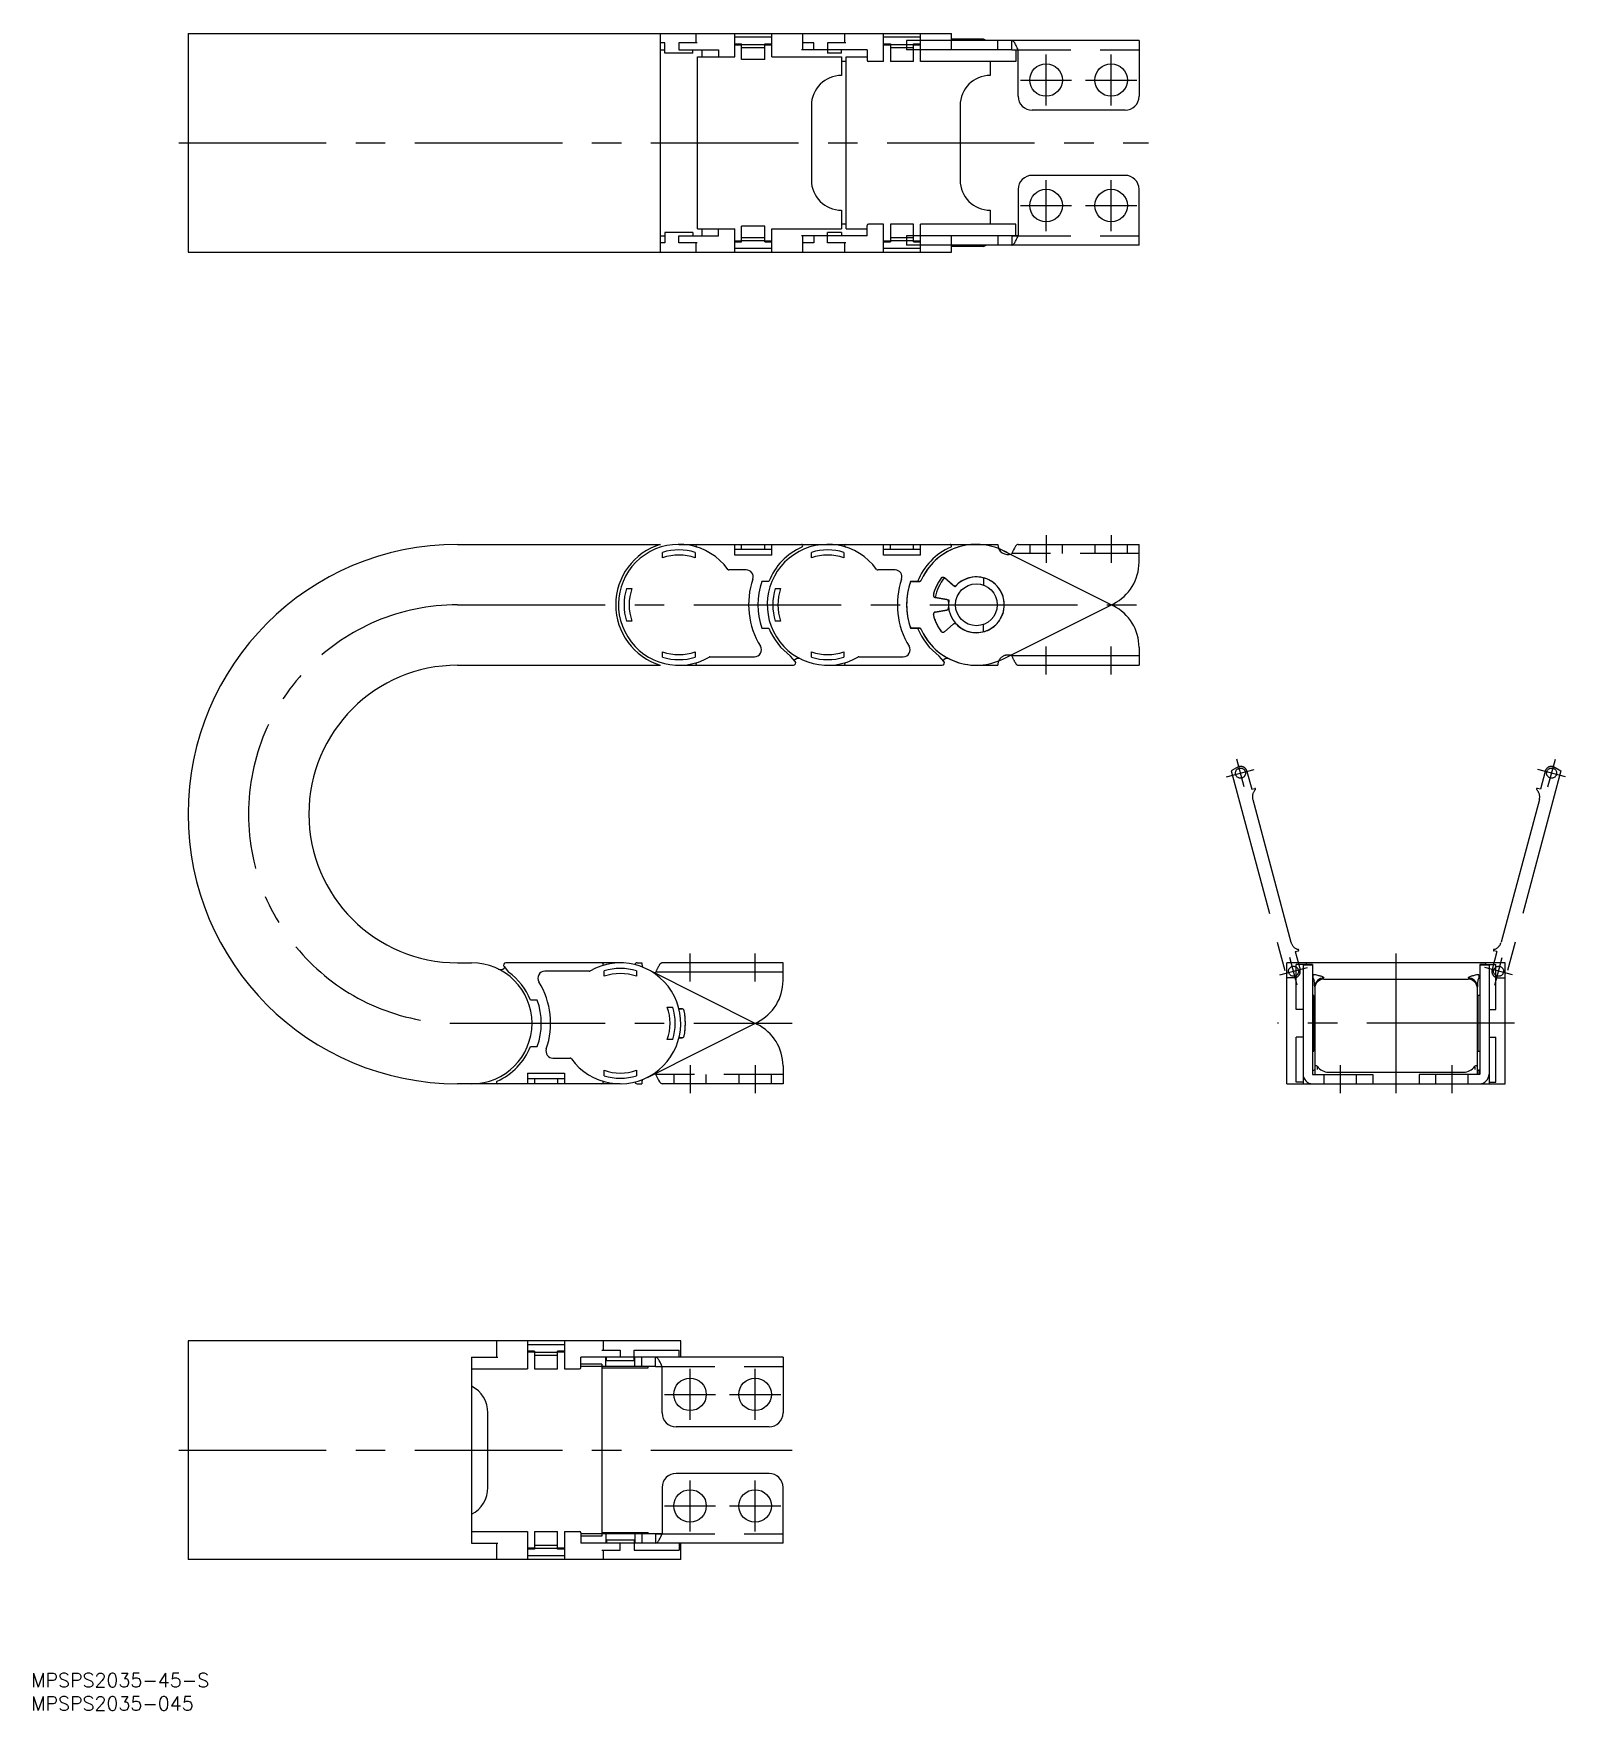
# Model space of a CAD drawing. Extents: x -126 to 203, y -148 to 213.
import ezdxf

# ---------------------------------------------------------------- set-up
doc = ezdxf.new("R2010")
doc.units = 0
for name, pattern in [('CENTER', [50.8, 31.75, -6.35, 6.35, -6.35]), ('DASHED', [19.05, 12.7, -6.35]), ('PHANTOM', [63.5, 31.75, -6.35, 6.35, -6.35, 6.35, -6.35])]:
    doc.linetypes.add(name, pattern=pattern)
doc.layers.get('0').update_dxf_attribs({"linetype": 'CONTINUOUS'})
doc.layers.add('CENTER', color=1, linetype='CENTER')
doc.styles.get("Standard").update_dxf_attribs({"font": 'txt.shx', "height": 3, "bigfont": 'bigfont.shx'})

msp = doc.modelspace()

# ---------------------------------------------------------------- linework, layer by layer
at = {"color": 7, "linetype": 'CONTINUOUS'}
for p, q in [((-93.01, 212.85), (71.25, 212.85)), ((-93.01, 212.85), (-93.01, 165.85)), ((8.61, 165.85), (8.61, 212.85)), ((16.25, 212.85), (16.25, 210.85)), ((24.6, 207.85), (24.6, 212.85)), ((32.6, 207.85), (32.6, 212.85)), ((39.25, 209.35), (39.25, 212.85)), ((48.25, 212.85), (48.25, 210.85)), ((56.6, 206.85), (56.6, 212.85)), ((64.6, 206.85), (64.6, 212.85)), ((71.25, 209.35), (71.25, 212.85)), ((9.6, 210.85), (8.61, 210.85)), ((8.61, 209.35), (9.6, 209.35)), ((9.6, 208.65), (9.6, 210.85)), ((16.55, 210.85), (12.6, 210.85)), ((12.6, 210.85), (12.6, 209.35)), ((12.6, 209.35), (21.1, 209.35)), ((15.6, 208.65), (15.6, 209.35)), ((17.6, 207.85), (17.6, 209.35)), ((21.1, 209.35), (21.1, 207.85)), ((32.6, 212.05), (24.6, 212.05)), ((24.6, 210.64), (26.1, 210.64)), ((24.6, 210.44), (26.1, 210.44)), ((26.1, 207.25), (26.1, 210.64)), ((31.1, 210.45), (26.1, 210.45)), ((31.1, 209.77), (26.1, 209.77)), ((31.1, 207.25), (31.1, 210.64)), ((31.1, 210.64), (32.6, 210.64)), ((31.1, 210.44), (32.6, 210.44)), ((53.1, 209.35), (38.95, 209.35)), ((41.6, 210.85), (39.25, 210.85)), ((41.6, 209.35), (41.6, 210.85)), ((48.55, 210.85), (44.6, 210.85)), ((44.6, 210.85), (44.6, 208.65)), ((47.6, 208.65), (47.6, 209.35)), ((53.1, 209.35), (53.1, 207.15)), ((64.6, 212.05), (56.6, 212.05)), ((56.6, 210.64), (58.1, 210.64)), ((56.6, 210.44), (58.1, 210.44)), ((58.1, 210.64), (58.1, 206.85)), ((63.1, 210.45), (58.1, 210.45)), ((63.1, 209.77), (58.1, 209.77)), ((111.6, 211.35), (61.6, 211.35)), ((61.6, 211.35), (61.6, 209.35)), ((84.2, 209.35), (61.6, 209.35)), ((63.1, 206.85), (63.1, 210.64)), ((63.1, 210.64), (64.6, 210.64)), ((63.1, 210.44), (64.6, 210.44)), ((78.1, 211.65), (71.25, 211.65)), ((72, 211.65), (72, 211.35)), ((78.69, 211.35), (78.1, 211.65)), ((81.2, 209.35), (81.2, 211.35)), ((84.2, 209.35), (84.2, 211.35)), ((85.6, 209.3), (84.2, 209.35)), ((85.1, 209.32), (85.1, 206.85)), ((85.6, 199.35), (85.6, 209.3)), ((111.6, 211.35), (111.6, 199.35)), ((15.6, 208.65), (9.6, 208.65)), ((16.6, 170.85), (16.6, 207.85)), ((16.6, 207.85), (24.6, 207.85)), ((31.1, 207.25), (26.1, 207.25)), ((32.6, 207.85), (47.42, 207.85)), ((47.6, 208.65), (44.6, 208.65)), ((47.42, 207.85), (47.6, 207.82)), ((47.6, 207.82), (47.6, 203.85)), ((48.6, 206.85), (47.6, 206.85)), ((48.6, 170.85), (48.6, 207.85)), ((48.6, 207.85), (53.1, 207.85)), ((56.6, 206.85), (53.4, 206.85)), ((63.1, 206.85), (58.1, 206.85)), ((85.1, 206.85), (64.6, 206.85)), ((79.6, 206.85), (79.6, 203.85)), ((41.1, 197.35), (41.1, 181.35)), ((73.1, 197.35), (73.1, 181.35)), ((108.6, 196.35), (88.6, 196.35)), ((108.6, 182.35), (88.6, 182.35)), ((85.6, 179.35), (85.6, 169.4)), ((111.6, 167.35), (111.6, 179.35)), ((47.6, 174.85), (47.6, 170.88)), ((79.6, 174.85), (79.6, 171.85)), ((15.6, 170.05), (9.6, 170.05)), ((9.6, 170.05), (9.6, 167.85)), ((15.6, 170.05), (15.6, 169.35)), ((16.6, 170.85), (24.6, 170.85)), ((17.6, 169.35), (17.6, 170.85)), ((21.1, 169.35), (21.1, 170.85)), ((24.6, 165.85), (24.6, 170.85)), ((31.1, 171.45), (26.1, 171.45)), ((26.1, 168.06), (26.1, 171.45)), ((31.1, 168.06), (31.1, 171.45)), ((32.6, 170.85), (47.42, 170.85)), ((32.6, 165.85), (32.6, 170.85)), ((47.6, 170.05), (44.6, 170.05)), ((44.6, 167.85), (44.6, 170.05)), ((47.42, 170.85), (47.6, 170.88)), ((48.6, 171.85), (47.6, 171.85)), ((47.6, 170.05), (47.6, 169.35)), ((48.6, 170.85), (53.1, 170.85)), ((53.1, 169.35), (53.1, 171.55)), ((56.6, 171.85), (53.4, 171.85)), ((56.6, 165.85), (56.6, 171.85)), ((63.1, 171.85), (58.1, 171.85)), ((58.1, 171.85), (58.1, 168.06)), ((63.1, 168.06), (63.1, 171.85)), ((85.1, 171.85), (64.6, 171.85)), ((64.6, 165.85), (64.6, 171.85)), ((85.1, 169.38), (85.1, 171.85)), ((8.61, 169.35), (9.6, 169.35)), ((9.6, 167.85), (8.61, 167.85)), ((12.6, 169.35), (21.1, 169.35)), ((12.6, 167.85), (12.6, 169.35)), ((16.55, 167.85), (12.6, 167.85)), ((16.25, 167.85), (16.25, 165.85)), ((24.6, 168.25), (26.1, 168.25)), ((24.6, 168.06), (26.1, 168.06)), ((32.6, 166.65), (24.6, 166.65)), ((31.1, 168.92), (26.1, 168.92)), ((31.1, 168.25), (26.1, 168.25)), ((31.1, 168.25), (32.6, 168.25)), ((31.1, 168.06), (32.6, 168.06)), ((53.1, 169.35), (38.95, 169.35)), ((39.25, 165.85), (39.25, 169.35)), ((41.6, 167.85), (39.25, 167.85)), ((41.6, 169.35), (41.6, 167.85)), ((48.55, 167.85), (44.6, 167.85)), ((48.25, 167.85), (48.25, 165.85)), ((56.6, 168.25), (58.1, 168.25)), ((56.6, 168.06), (58.1, 168.06)), ((64.6, 166.65), (56.6, 166.65)), ((63.1, 168.92), (58.1, 168.92)), ((63.1, 168.25), (58.1, 168.25)), ((84.2, 169.35), (61.6, 169.35)), ((61.6, 169.35), (61.6, 167.35)), ((111.6, 167.35), (61.6, 167.35)), ((63.1, 168.25), (64.6, 168.25)), ((63.1, 168.06), (64.6, 168.06)), ((71.25, 165.85), (71.25, 169.35)), ((78.1, 167.05), (71.25, 167.05)), ((72, 167.05), (72, 167.35)), ((78.1, 167.05), (78.69, 167.35)), ((81.2, 169.35), (81.2, 167.35)), ((85.6, 169.4), (84.2, 169.35)), ((84.2, 169.35), (84.2, 167.35)), ((-93.01, 165.85), (71.25, 165.85)), ((-35.01, 103), (8.61, 103)), ((9.1, 100.11), (9.1, 101.27)), ((12.6, 103), (81.2, 103)), ((16.1, 101.27), (16.1, 100.11)), ((24.6, 100.7), (24.6, 103)), ((32.6, 101.9), (24.6, 101.9)), ((26.1, 101.9), (26.1, 103)), ((31.1, 101.9), (31.1, 103)), ((32.6, 100.7), (32.6, 103)), ((41.1, 100.11), (41.1, 101.27)), ((48.1, 101.27), (48.1, 100.11)), ((56.6, 100.7), (56.6, 103)), ((64.6, 101.9), (56.6, 101.9)), ((58.1, 101.9), (58.1, 103)), ((63.1, 101.9), (63.1, 103)), ((64.6, 100.7), (64.6, 103)), ((85.6, 103), (111.6, 103)), ((111.6, 99.17), (111.6, 103)), ((27.1, 97.5), (23.37, 97.5)), ((32.6, 100.7), (24.6, 100.7)), ((59.1, 97.5), (55.37, 97.5)), ((64.6, 100.7), (56.6, 100.7)), ((31.95, 95), (30.46, 95)), ((64.27, 95), (62.46, 95)), ((72, 93.86), (69.72, 95.78)), ((78.1, 95.81), (78.1, 94.24)), ((1.33, 93.5), (2.49, 93.5)), ((33.33, 93.5), (34.49, 93.5)), ((67.75, 91.56), (70.69, 91.04)), ((82.42, 78.38), (106.08, 90.23)), ((70.22, 88.87), (67.75, 88.44)), ((2.49, 86.5), (1.33, 86.5)), ((30.46, 85), (31.95, 85)), ((34.49, 86.5), (33.33, 86.5)), ((62.46, 85), (64.27, 85)), ((69.72, 84.22), (71.64, 85.83)), ((78.1, 84.19), (78.1, 85.76)), ((9.1, 78.73), (9.1, 79.89)), ((16.1, 79.89), (16.1, 78.73)), ((41.1, 78.73), (41.1, 79.89)), ((48.1, 79.89), (48.1, 78.73)), ((-35.01, 77), (8.61, 77)), ((12.6, 77), (37.23, 77)), ((19.28, 78.8), (28.85, 78.8)), ((37.61, 77.82), (36.63, 78.98)), ((37.42, 78.04), (37.57, 78.17)), ((44.6, 77), (69.23, 77)), ((51.28, 78.8), (60.85, 78.8)), ((69.61, 77.82), (68.63, 78.98)), ((69.42, 78.04), (69.57, 78.17)), ((-35.01, 13), (-32, 13)), ((-25.01, 12.18), (-24.03, 11.02)), ((-24.82, 11.96), (-24.97, 11.83)), ((0, 13), (-24.63, 13)), ((-6.68, 11.2), (-16.25, 11.2)), ((-3.5, 10.11), (-3.5, 11.27)), ((3.5, 11.27), (3.5, 10.11)), ((5.82, 11.62), (29.48, -0.23)), ((190.39, 13), (143.39, 13)), ((143.39, -13), (143.39, 13)), ((147.59, 12.65), (145.39, 12.65)), ((145.39, 3), (145.39, 12.65)), ((146.89, 12.65), (146.89, -13)), ((148.89, 12.47), (146.89, 12.47)), ((147.59, 12.47), (147.59, 13)), ((148.89, 12.68), (147.59, 12.68)), ((148.89, 12.68), (148.89, -10.95)), ((184.89, 12.68), (184.89, -10.95)), ((186.19, 12.68), (184.89, 12.68)), ((186.89, 12.47), (184.89, 12.47)), ((186.19, 12.47), (186.19, 13)), ((186.19, 12.65), (188.39, 12.65)), ((186.89, 12.65), (186.89, -13)), ((188.39, 3), (188.39, 12.65)), ((190.39, -13), (190.39, 13)), ((149.09, 9.63), (149.09, 10.44)), ((149.39, 7.85), (149.39, -11)), ((151.39, 9.5), (182.39, 9.5)), ((184.39, -11), (184.39, 7.85)), ((184.69, 10.44), (184.69, 9.63)), ((-17.86, 5), (-19.35, 5)), ((149.19, 6), (148.89, 6)), ((149.19, -6), (149.19, 6)), ((184.59, -6), (184.59, 6)), ((184.89, 6), (184.59, 6)), ((10.11, 3.5), (11.27, 3.5)), ((12.62, 3.1), (13.25, 3.1)), ((146.89, 3), (145.39, 3)), ((186.89, 3), (188.39, 3)), ((11.27, -3.5), (10.11, -3.5)), ((13.25, -3.1), (12.62, -3.1)), ((146.89, -3), (145.39, -3)), ((145.39, -12.65), (145.39, -3)), ((186.89, -3), (188.39, -3)), ((188.39, -12.65), (188.39, -3)), ((-19.35, -5), (-17.86, -5)), ((148.89, -6), (149.19, -6)), ((184.59, -6), (184.89, -6)), ((-20, -10.7), (-12, -10.7)), ((-20, -10.7), (-20, -13)), ((-14.5, -7.5), (-10.77, -7.5)), ((-12, -10.7), (-12, -13)), ((-3.5, -11.27), (-3.5, -10.11)), ((3.5, -10.11), (3.5, -11.27)), ((35, -9.17), (35, -13)), ((148.98, -11), (148.99, -10.7)), ((149.09, -10.1), (148.99, -10.1)), ((148.99, -10.7), (148.99, -10.1)), ((149.33, -10), (149.39, -10)), ((152.39, -10.5), (181.39, -10.5)), ((184.46, -10), (184.39, -10)), ((184.79, -10.1), (184.69, -10.1)), ((184.79, -10.7), (184.79, -10.1)), ((184.8, -11), (184.79, -10.7)), ((0, -13), (-35.01, -13)), ((-20, -11.9), (-12, -11.9)), ((-18.5, -11.9), (-18.5, -13)), ((-13.5, -11.9), (-13.5, -13)), ((3.6, -13), (4.6, -13)), ((35, -13), (9, -13)), ((143.39, -13), (190.39, -13)), ((146.89, -12.65), (145.39, -12.65)), ((148.94, -11), (161.89, -11)), ((161.89, -11), (161.89, -13)), ((184.84, -11), (171.89, -11)), ((171.89, -11), (171.89, -13)), ((186.89, -12.65), (188.39, -12.65)), ((13, -68.3), (-93.01, -68.3)), ((-93.01, -68.3), (-93.01, -115.3)), ((-26.65, -68.3), (-26.65, -71.8)), ((-20, -68.3), (-20, -74.3)), ((-12, -68.3), (-12, -74.3)), ((-3.65, -70.3), (-3.65, -68.3)), ((13, -71.8), (13, -68.3)), ((-32, -71.8), (-32, -111.8)), ((-32, -71.8), (-26.35, -71.8)), ((-20, -69.1), (-12, -69.1)), ((-18.5, -70.51), (-20, -70.51)), ((-18.5, -70.7), (-20, -70.7)), ((-18.5, -70.51), (-18.5, -74.3)), ((-18.5, -70.7), (-13.5, -70.7)), ((-18.5, -71.37), (-13.5, -71.37)), ((-13.5, -74.3), (-13.5, -70.51)), ((-12, -70.51), (-13.5, -70.51)), ((-12, -70.7), (-13.5, -70.7)), ((35, -71.8), (-8.5, -71.8)), ((-8.5, -74), (-8.5, -71.8)), ((-3.95, -70.3), (0, -70.3)), ((-3.1, -73.8), (-3.1, -71.8)), ((-3, -72.5), (-3, -71.8)), ((0, -70.3), (0, -71.8)), ((3, -70.3), (12.65, -70.3)), ((3, -72.5), (3, -70.3)), ((3.1, -73.8), (3.1, -71.8)), ((4.6, -73.8), (4.6, -71.8)), ((7.6, -73.8), (7.6, -71.8)), ((12.65, -71.8), (12.65, -70.3)), ((35, -71.8), (35, -83.8)), ((-32, -74.3), (-20, -74.3)), ((-18.5, -74.3), (-13.5, -74.3)), ((-12, -74.3), (-8.8, -74.3)), ((-4, -73.3), (-8.5, -73.3)), ((7.6, -73.8), (-8.5, -73.8)), ((-4, -73.3), (-4, -110.3)), ((-4, -74.1), (6, -74.1)), ((-3, -72.5), (3, -72.5)), ((6, -74.1), (6, -73.8)), ((9, -73.85), (7.6, -73.8)), ((9, -83.8), (9, -73.85)), ((-28.5, -99.8), (-28.5, -83.8)), ((32, -86.8), (12, -86.8)), ((32, -96.8), (12, -96.8)), ((9, -99.8), (9, -109.75)), ((35, -111.8), (35, -99.8)), ((-32, -109.3), (-20, -109.3)), ((-20, -109.3), (-20, -115.3)), ((-18.5, -109.3), (-13.5, -109.3)), ((-18.5, -109.3), (-18.5, -113.09)), ((-13.5, -113.09), (-13.5, -109.3)), ((-12, -109.3), (-8.8, -109.3)), ((-12, -109.3), (-12, -115.3)), ((-8.5, -109.6), (-8.5, -111.8)), ((7.6, -109.8), (-8.5, -109.8)), ((-4, -110.3), (-8.5, -110.3)), ((-4, -109.5), (6, -109.5)), ((-3.1, -109.8), (-3.1, -111.8)), ((-3, -111.1), (3, -111.1)), ((-3, -111.1), (-3, -111.8)), ((3, -111.1), (3, -113.3)), ((3.1, -109.8), (3.1, -111.8)), ((4.6, -109.8), (4.6, -111.8)), ((6, -109.8), (6, -109.5)), ((9, -109.75), (7.6, -109.8)), ((7.6, -109.8), (7.6, -111.8)), ((13, -115.3), (-93.01, -115.3)), ((-32, -111.8), (-26.35, -111.8)), ((-26.65, -111.8), (-26.65, -115.3)), ((-18.5, -112.89), (-20, -112.89)), ((-18.5, -113.09), (-20, -113.09)), ((-12, -114.5), (-20, -114.5)), ((-18.5, -112.22), (-13.5, -112.22)), ((-18.5, -112.9), (-13.5, -112.9)), ((-12, -112.89), (-13.5, -112.89)), ((-12, -113.09), (-13.5, -113.09)), ((35, -111.8), (-8.5, -111.8)), ((-3.95, -113.3), (0, -113.3)), ((-3.65, -115.3), (-3.65, -113.3)), ((0, -113.3), (0, -111.8)), ((3, -113.3), (12.65, -113.3)), ((12.65, -111.8), (12.65, -113.3)), ((13, -115.3), (13, -111.8))]:
    msp.add_line(p, q, dxfattribs=at)
at = {"color": 3, "linetype": 'DASHED'}
for p, q in [((84.2, 209.35), (111.6, 209.35)), ((84.2, 169.35), (111.6, 169.35)), ((111.6, 101), (84.22, 101)), ((88.1, 103), (88.1, 101)), ((95.1, 101), (95.1, 103)), ((102.1, 103), (102.1, 101)), ((109.1, 101), (109.1, 103)), ((35, -11), (7.62, -11)), ((11.5, -11), (11.5, -13)), ((18.5, -13), (18.5, -11)), ((25.5, -11), (25.5, -13)), ((32.5, -13), (32.5, -11)), ((151.39, -11), (151.39, -13)), ((158.39, -13), (158.39, -11)), ((175.39, -11), (175.39, -13)), ((182.39, -13), (182.39, -11)), ((7.6, -73.8), (35, -73.8)), ((7.6, -109.8), (35, -109.8))]:
    msp.add_line(p, q, dxfattribs=at)
at = {"color": 3, "linetype": 'PHANTOM'}
for p, q in [((82.42, 101.62), (106.08, 89.77)), ((62.82, 95), (64.27, 95)), ((69.72, 95.78), (71.64, 94.17)), ((70.22, 91.13), (67.75, 91.56)), ((67.75, 88.44), (70.22, 88.87)), ((64.27, 85), (62.82, 85)), ((71.64, 85.83), (69.72, 84.22)), ((91.6, 75), (91.6, 81)), ((105.6, 75), (105.6, 81)), ((111.6, 80.83), (111.6, 77)), ((76.6, 77), (81.2, 77)), ((111.6, 79), (84.22, 79)), ((85.6, 77), (111.6, 77)), ((130.44, 53), (136.4, 54.6)), ((133.05, 55.19), (131.43, 54.26)), ((131.43, 54.26), (143.34, 9.8)), ((134.22, 50.82), (132.62, 56.78)), ((134.82, 54.17), (135.85, 50.33)), ((202.36, 54.26), (190.44, 9.8)), ((203.34, 53), (197.38, 54.6)), ((198.97, 54.17), (197.94, 50.33)), ((199.56, 50.82), (201.16, 56.78)), ((200.74, 55.19), (202.36, 54.26)), ((135.85, 50.33), (136.49, 50.5)), ((197.94, 50.33), (197.29, 50.5)), ((136.06, 48.14), (144.3, 17.41)), ((197.72, 48.14), (189.49, 17.41)), ((15, 9), (15, 15)), ((29, 9), (29, 15)), ((145.21, 15.41), (145.85, 15.58)), ((145.21, 15.41), (146.24, 11.56)), ((188.58, 15.41), (187.55, 11.56)), ((188.58, 15.41), (187.93, 15.58)), ((3.6, 13), (4.6, 13)), ((35, 11), (7.62, 11)), ((35, 13), (9, 13)), ((35, 9.17), (35, 13)), ((141.86, 10.39), (147.82, 11.99)), ((145.64, 8.21), (144.04, 14.17)), ((191.93, 10.39), (185.97, 11.99)), ((188.15, 8.21), (189.74, 14.17)), ((145.21, 9.8), (143.34, 9.8)), ((188.57, 9.8), (190.44, 9.8)), ((5.82, -11.62), (29.48, 0.23)), ((13.25, 3.1), (12.62, 3.1)), ((12.62, -3.1), (13.25, -3.1))]:
    msp.add_line(p, q, dxfattribs=at)
at = {"color": 7, "linetype": 'CONTINUOUS'}
for centre, radius in [((91.6, 202.85), 3.5), ((105.6, 202.85), 3.5), ((91.6, 175.85), 3.5), ((105.6, 175.85), 3.5), ((76.6, 90), 4.5), ((15, -79.8), 3.5), ((29, -79.8), 3.5), ((15, -103.8), 3.5), ((29, -103.8), 3.5)]:
    msp.add_circle(centre, radius, dxfattribs=at)
at = {"color": 3, "linetype": 'PHANTOM'}
for centre in [(133.42, 53.8), (200.36, 53.8), (144.84, 11.19), (188.95, 11.19)]:
    msp.add_circle(centre, 1.08, dxfattribs=at)
at = {"color": 7, "linetype": 'CONTINUOUS'}
for centre, radius, start, end in [((84.19, 210.89), 0.46, 62.1471, 88.8175), ((83.84, 210.35), 1.1, 35.5661, 59.0505), ((81.11, 208.37), 4.47, 25.6937, 35.9136), ((65.47, 200.75), 21.87, 23.0166, 25.9211), ((53.4, 207.15), 0.3, 180, 270), ((47.6, 197.35), 6.5, 90, 180), ((79.6, 197.35), 6.5, 90, 180), ((88.6, 199.35), 3, 180, 270), ((108.6, 199.35), 3, 270, 0), ((47.6, 181.35), 6.5, 180, 270), ((79.6, 181.35), 6.5, 180, 270), ((88.6, 179.35), 3, 90, 180), ((108.6, 179.35), 3, 0, 90), ((53.4, 171.55), 0.3, 90, 180), ((84.19, 167.81), 0.46, 271.1825, 297.8529), ((83.84, 168.34), 1.1, 300.9495, 324.4339), ((81.11, 170.33), 4.47, 324.0864, 334.3063), ((65.47, 177.95), 21.87, 334.0789, 336.9834), ((-35.01, 45), 58, 90, 270), ((12.6, 90), 13.6, 107.0826, 252.9174), ((12.6, 90), 13, 35.9066, 300.1559), ((12.6, 90), 11.8, 72.7459, 107.2541), ((16.55, 102.7), 0.3, 90, 252.7244), ((44.6, 90), 13, 35.9066, 300.1559), ((44.6, 90), 13.6, 113.9826, 158.4294), ((38.95, 102.7), 0.3, 293.9826, 90), ((44.6, 90), 11.8, 72.7459, 107.2541), ((48.55, 102.7), 0.3, 90, 252.7244), ((76.6, 90), 13.6, 113.9826, 158.4294), ((76.6, 90), 13, 90, 155.9579), ((70.95, 102.7), 0.3, 293.9826, 90), ((83.4, 103), 2.2, 180, 291.28), ((76.6, 90), 13, 56.4477, 68.3262), ((93.77, 97.13), 10.3, 147.8331, 158.2647), ((85.72, 102.23), 0.777, 98.9621, 150.0752), ((12.6, 90), 10.7, 70.907, 109.093), ((23.37, 97.8), 0.3, 215.9066, 270), ((27.1, 96), 1.5, 341.0754, 90), ((44.6, 90), 10.7, 70.907, 109.093), ((55.37, 97.8), 0.3, 215.9066, 270), ((59.1, 96), 1.5, 341.0754, 90), ((101.6, 99.17), 10, 296.6191, 0), ((44.6, 90), 17, 161.0754, 211.6228), ((44.6, 90), 15, 160.5288, 199.4712), ((76.6, 90), 17, 161.0754, 211.6228), ((76.6, 90), 15, 160.5288, 199.4712), ((62.82, 94.5), 0.5, 90, 161.92), ((64.27, 95.5), 0.5, 270, 335.9579), ((76.6, 90), 9.5, 143.1847, 166.8153), ((76.6, 90), 9, 140.0012, 169.9988), ((69.39, 95.39), 0.5, 50, 143.1847), ((76.6, 90), 6, 170, 140), ((71.96, 94.55), 0.5, 230, 315.5883), ((12.6, 90), 11.8, 162.7459, 197.2541), ((12.6, 90), 10.7, 160.907, 199.093), ((44.6, 90), 11.8, 162.7459, 197.2541), ((44.6, 90), 10.7, 160.907, 199.093), ((67.84, 92.05), 0.5, 166.8153, 260), ((70.13, 90.63), 0.5, 354.4117, 80), ((67.84, 87.95), 0.5, 100, 193.1847), ((76.6, 90), 9.5, 193.1847, 216.8153), ((70.13, 89.37), 0.5, 280, 5.5883), ((44.6, 90), 13.6, 201.5706, 234.1306), ((62.82, 85.5), 0.5, 198.08, 270), ((76.6, 90), 13.6, 201.5706, 234.1306), ((64.27, 84.5), 0.5, 24.0421, 90), ((76.6, 90), 13, 204.0421, 296.6191), ((69.39, 84.61), 0.5, 216.8153, 310), ((71.96, 85.45), 0.5, 44.4117, 130), ((12.6, 90), 10.7, 250.907, 289.093), ((28.85, 80.3), 1.5, 270, 31.6228), ((44.6, 90), 10.7, 250.907, 289.093), ((60.85, 80.3), 1.5, 270, 31.6228), ((-35.01, 45), 32, 90, 270), ((12.6, 90), 11.8, 252.7459, 287.2541), ((16.55, 77.3), 0.3, 107.2756, 270), ((19.28, 78.5), 0.3, 90, 120.1559), ((37.23, 77.5), 0.5, 270, 40.2), ((38.35, 77.25), 1.2, 63.8663, 130.2), ((44.6, 90), 11.8, 252.7459, 287.2541), ((48.55, 77.3), 0.3, 107.2756, 270), ((51.28, 78.5), 0.3, 90, 120.1559), ((69.23, 77.5), 0.5, 270, 40.2), ((70.35, 77.25), 1.2, 63.8663, 130.2), ((-32, 0), 13, 270, 90), ((-25.75, 12.75), 1.2, 243.8663, 310.2), ((-24.63, 12.5), 0.5, 90, 220.2), ((-32, 0), 13.6, 21.5706, 54.1306), ((-16.25, 9.7), 1.5, 90, 211.6228), ((0, 0), 13, 215.9066, 120.1559), ((-6.68, 11.5), 0.3, 270, 300.1559), ((-3.95, 12.7), 0.3, 287.2756, 90), ((0, 0), 11.8, 72.7459, 107.2541), ((-32, 0), 17, 341.0754, 31.6228), ((0, 0), 10.7, 70.907, 109.093), ((148.97, 6.25), 4.19, 74.6432, 88.3767), ((149.09, 9.54), 0.0858, 42.55, 89.1704), ((148.96, 9.39), 0.286, 16.9798, 45.989), ((147.9, 8.99), 1.42, 5.1786, 20.0506), ((136.8, 7.66), 12.59, 0.8769, 6.6401), ((151.35, 7.79), 1.96, 88.9071, 178.1162), ((151.39, 7.5), 2, 90, 180), ((146.09, -5.96), 16.73, 73.7743, 76.1722), ((150.33, 8.3), 1.86, 58.1392, 76.4612), ((151.22, 9.73), 0.176, 8.2087, 60.0493), ((182.57, 9.73), 0.176, 119.9507, 171.7913), ((182.43, 7.79), 1.96, 1.8838, 91.0929), ((182.39, 7.5), 2, 0, 90), ((183.46, 8.3), 1.86, 103.5388, 121.8608), ((187.7, -5.96), 16.73, 103.8278, 106.2257), ((184.81, 6.25), 4.19, 91.6233, 105.3568), ((196.98, 7.66), 12.59, 173.3599, 179.1231), ((185.89, 8.99), 1.42, 159.9494, 174.8214), ((184.83, 9.39), 0.286, 134.011, 163.0202), ((184.69, 9.54), 0.0858, 90.8296, 137.45), ((-32, 0), 15, 340.5288, 19.4712), ((0, 0), 10.7, 340.907, 19.093), ((0, 0), 11.8, 342.7459, 17.2541), ((13.25, 2.6), 0.5, 11.1041, 90), ((0, 0), 14, 348.8959, 11.1041), ((13.25, -2.6), 0.5, 270, 348.8959), ((25, -9.17), 10, 0, 63.3809), ((-32, 0), 13.6, 293.9826, 338.4294), ((-14.5, -6), 1.5, 161.0754, 270), ((-10.77, -7.8), 0.3, 35.9066, 90), ((0, 0), 10.7, 250.907, 289.093), ((149.1, -9.78), 0.315, 268.6246, 316.696), ((149.69, -9.4), 0.3, 35.0979, 179.5739), ((159.03, -10.16), 9.14, 174.1331, 178.6863), ((152.39, -7.5), 3, 215.0966, 270), ((181.39, -7.5), 3, 270, 324.9034), ((184.09, -9.4), 0.3, 0.4261, 144.9021), ((174.76, -10.16), 9.14, 1.3137, 5.8669), ((184.68, -9.78), 0.315, 223.304, 271.3754), ((-26.35, -12.7), 0.3, 113.9826, 270), ((-3.95, -12.7), 0.3, 270, 72.7244), ((0, 0), 11.8, 252.7459, 287.2541), ((3.6, -12.5), 0.5, 194.0398, 270), ((6.8, -13), 2.2, 155.3066, 180), ((6.8, -13), 2.2, 68.72, 79.9194), ((17.17, -7.13), 10.3, 201.7353, 212.1669), ((9.12, -12.23), 0.777, 209.9248, 261.0379), ((148.94, -10.95), 2.05, 180, 270), ((148.94, -10.95), 0.05, 180, 270), ((184.84, -10.95), 2.05, 270, 0), ((184.84, -10.95), 0.05, 270, 0), ((7.58, -72.31), 0.507, 46.4549, 87.5621), ((6.4, -73.56), 2.23, 27.7368, 46.8408), ((-8.8, -74), 0.3, 270, 0), ((-4.76, -79.55), 14.89, 22.5017, 28.1341), ((-35, -83.8), 6.5, 0, 62.5136), ((12, -83.8), 3, 180, 270), ((32, -83.8), 3, 270, 0), ((12, -99.8), 3, 90, 180), ((32, -99.8), 3, 0, 90), ((-35, -99.8), 6.5, 297.4864, 0), ((-8.8, -109.6), 0.3, 0, 90), ((7.58, -111.29), 0.507, 272.4379, 313.5451), ((6.4, -110.03), 2.23, 313.1592, 332.2632), ((-4.76, -104.05), 14.89, 331.8659, 337.4983)]:
    msp.add_arc(centre, radius, start, end, dxfattribs=at)
at = {"color": 3, "linetype": 'PHANTOM'}
for centre, radius, start, end in [((76.6, 90), 13, 63.3809, 155.9579), ((76.6, 90), 15, 161.92, 198.08), ((62.82, 94.5), 0.5, 90, 161.92), ((64.27, 95.5), 0.5, 270, 335.9579), ((76.6, 90), 9.5, 143.1847, 166.8153), ((69.39, 95.39), 0.5, 50, 143.1847), ((71.96, 94.55), 0.5, 230, 315.5883), ((76.6, 90), 6, 224.4117, 135.5883), ((67.84, 92.05), 0.5, 166.8153, 260), ((70.13, 90.63), 0.5, 354.4117, 80), ((76.6, 90), 6, 174.4117, 185.5883), ((67.84, 87.95), 0.5, 100, 193.1847), ((76.6, 90), 9.5, 193.1847, 216.8153), ((70.13, 89.37), 0.5, 280, 5.5883), ((101.6, 80.83), 10, 360, 63.3809), ((62.82, 85.5), 0.5, 198.08, 270), ((64.27, 84.5), 0.5, 24.0421, 90), ((76.6, 90), 13, 204.0421, 270), ((69.39, 84.61), 0.5, 216.8153, 310), ((71.96, 85.45), 0.5, 44.4117, 130), ((83.4, 77), 2.2, 68.72, 180), ((93.77, 82.87), 10.3, 201.7353, 212.1669), ((85.72, 77.77), 0.777, 209.9248, 261.0379), ((133.42, 53.8), 1.45, 15.0001, 105.0013), ((200.36, 53.8), 1.45, 74.9987, 164.9999), ((136.53, 50.36), 0.15, 314.4774, 105.0002), ((197.25, 50.36), 0.15, 74.9998, 225.5226), ((138.16, 48.7), 2.17, 134.4774, 195), ((195.63, 48.7), 2.17, 345, 45.5226), ((146.39, 17.97), 2.17, 195, 255.5229), ((145.81, 15.73), 0.15, 285.0002, 75.5229), ((187.97, 15.73), 0.15, 104.4771, 254.9998), ((187.39, 17.97), 2.17, 284.4771, 345), ((3.6, 12.5), 0.5, 90, 165.9602), ((6.8, 13), 2.2, 180, 204.6934), ((6.8, 13), 2.2, 280.0806, 291.28), ((17.17, 7.13), 10.3, 147.8331, 158.2647), ((9.12, 12.23), 0.777, 98.9621, 150.0752), ((144.84, 11.19), 1.45, 284.9987, 15), ((188.95, 11.19), 1.45, 165, 255.0013), ((25, 9.17), 10, 296.6191, 0), ((13.25, 2.6), 0.5, 11.1041, 90), ((0, 0), 14, 348.8959, 11.1041), ((13.25, -2.6), 0.5, 270, 348.8959)]:
    msp.add_arc(centre, radius, start, end, dxfattribs=at)
at = {"layer": 'CENTER', "color": 1, "linetype": 'CENTER'}
for p, q in [((91.6, 197.35), (91.6, 208.35)), ((105.6, 197.35), (105.6, 208.35)), ((86.1, 202.85), (97.1, 202.85)), ((100.1, 202.85), (111.1, 202.85)), ((-95.01, 189.35), (113.6, 189.35)), ((91.6, 170.35), (91.6, 181.35)), ((105.6, 170.35), (105.6, 181.35)), ((86.1, 175.85), (97.1, 175.85)), ((100.1, 175.85), (111.1, 175.85)), ((91.6, 105), (91.6, 99)), ((105.6, 105), (105.6, 99)), ((-35.01, 90), (113.6, 90)), ((166.89, -15), (166.89, 15)), ((-35.01, 0), (37, 0)), ((192.39, 0), (141.39, 0)), ((15, -9), (15, -15)), ((29, -9), (29, -15)), ((154.89, -9), (154.89, -15)), ((178.89, -9), (178.89, -15)), ((15, -85.3), (15, -74.3)), ((29, -85.3), (29, -74.3)), ((9.5, -79.8), (20.5, -79.8)), ((23.5, -79.8), (34.5, -79.8)), ((-95.01, -91.8), (37, -91.8)), ((15, -109.3), (15, -98.3)), ((29, -109.3), (29, -98.3)), ((9.5, -103.8), (20.5, -103.8)), ((23.5, -103.8), (34.5, -103.8))]:
    msp.add_line(p, q, dxfattribs=at)
msp.add_arc((-35.01, 45), 45, 90, 270, dxfattribs=at)

# ---------------------------------------------------------------- texts
at = {"color": 7, "linetype": 'CONTINUOUS'}
for s, p in [('MPSPS2035-45-S', (-126.76, -142.77)), ('MPSPS2035-045', (-126.76, -147.77))]:
    msp.add_text(s, height=3, dxfattribs=at).set_placement(p)

doc.saveas('drawing.dxf')
